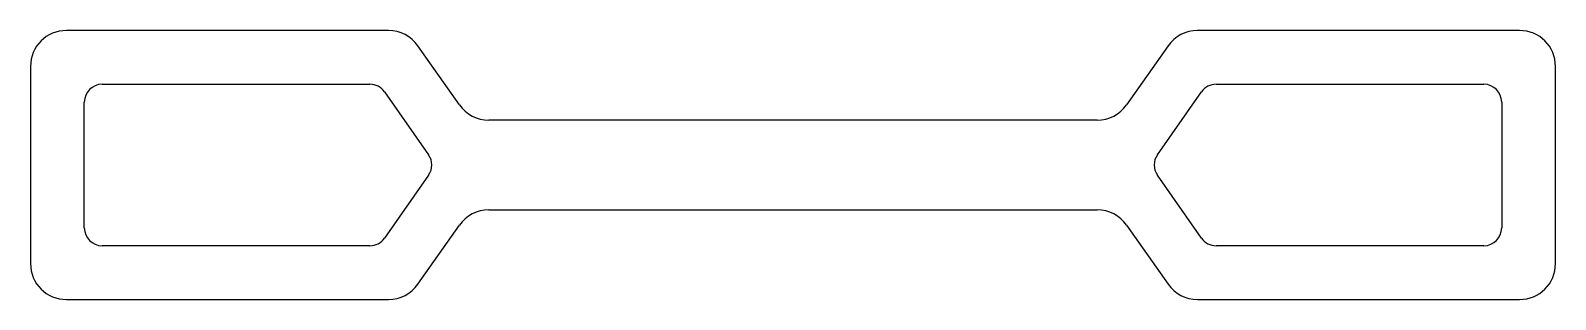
# Model space of a CAD drawing. Extents: x 3513.8 to 3598.8, y 1200.7 to 1215.7.
import ezdxf

# ---------------------------------------------------------------- set-up
doc = ezdxf.new("R2010")
doc.units = 0
doc.layers.get('0').update_dxf_attribs({"linetype": 'CONTINUOUS'})

msp = doc.modelspace()

# ---------------------------------------------------------------- linework, layer by layer
for p, q in [((3533.722, 1215.682), (3515.764, 1215.682)), ((3596.764, 1215.682), (3578.805, 1215.682)), ((3537.667, 1211.535), (3535.361, 1214.829)), ((3577.166, 1214.829), (3574.86, 1211.535)), ((3513.764, 1213.682), (3513.764, 1202.682)), ((3598.764, 1202.682), (3598.764, 1213.682)), ((3517.764, 1212.682), (3532.681, 1212.682)), ((3533.5, 1212.255), (3535.951, 1208.755)), ((3576.576, 1208.755), (3579.027, 1212.255)), ((3579.846, 1212.682), (3594.764, 1212.682)), ((3516.764, 1204.682), (3516.764, 1211.682)), ((3595.764, 1211.682), (3595.764, 1204.682)), ((3573.221, 1210.682), (3539.306, 1210.682)), ((3535.951, 1207.608), (3533.5, 1204.108)), ((3579.027, 1204.108), (3576.576, 1207.608)), ((3539.306, 1205.682), (3573.221, 1205.682)), ((3535.361, 1201.535), (3537.667, 1204.829)), ((3574.86, 1204.829), (3577.166, 1201.535)), ((3532.681, 1203.682), (3517.764, 1203.682)), ((3594.764, 1203.682), (3579.846, 1203.682)), ((3515.764, 1200.682), (3533.722, 1200.682)), ((3578.805, 1200.682), (3596.764, 1200.682))]:
    msp.add_line(p, q)
for centre, radius, start, end in [((3515.764, 1213.682), 2, 90, 180), ((3533.722, 1213.682), 2, 35, 90), ((3578.805, 1213.682), 2, 90, 145), ((3596.764, 1213.682), 2, 0, 90), ((3517.764, 1211.682), 1, 90, 180), ((3532.681, 1211.682), 1, 35, 90), ((3579.846, 1211.682), 1, 90, 145), ((3594.764, 1211.682), 1, 0, 90), ((3539.306, 1212.682), 2, 215, 270), ((3573.221, 1212.682), 2, 270, 325), ((3535.132, 1208.182), 1, 325, 35), ((3577.395, 1208.182), 1, 145, 215), ((3539.306, 1203.682), 2, 90, 145), ((3573.221, 1203.682), 2, 35, 90), ((3517.764, 1204.682), 1, 180, 270), ((3594.764, 1204.682), 1, 270, 0), ((3532.681, 1204.682), 1, 270, 325), ((3579.846, 1204.682), 1, 215, 270), ((3515.764, 1202.682), 2, 180, 270), ((3596.764, 1202.682), 2, 270, 0), ((3533.722, 1202.682), 2, 270, 325), ((3578.805, 1202.682), 2, 215, 270)]:
    msp.add_arc(centre, radius, start, end)

doc.saveas('drawing.dxf')
